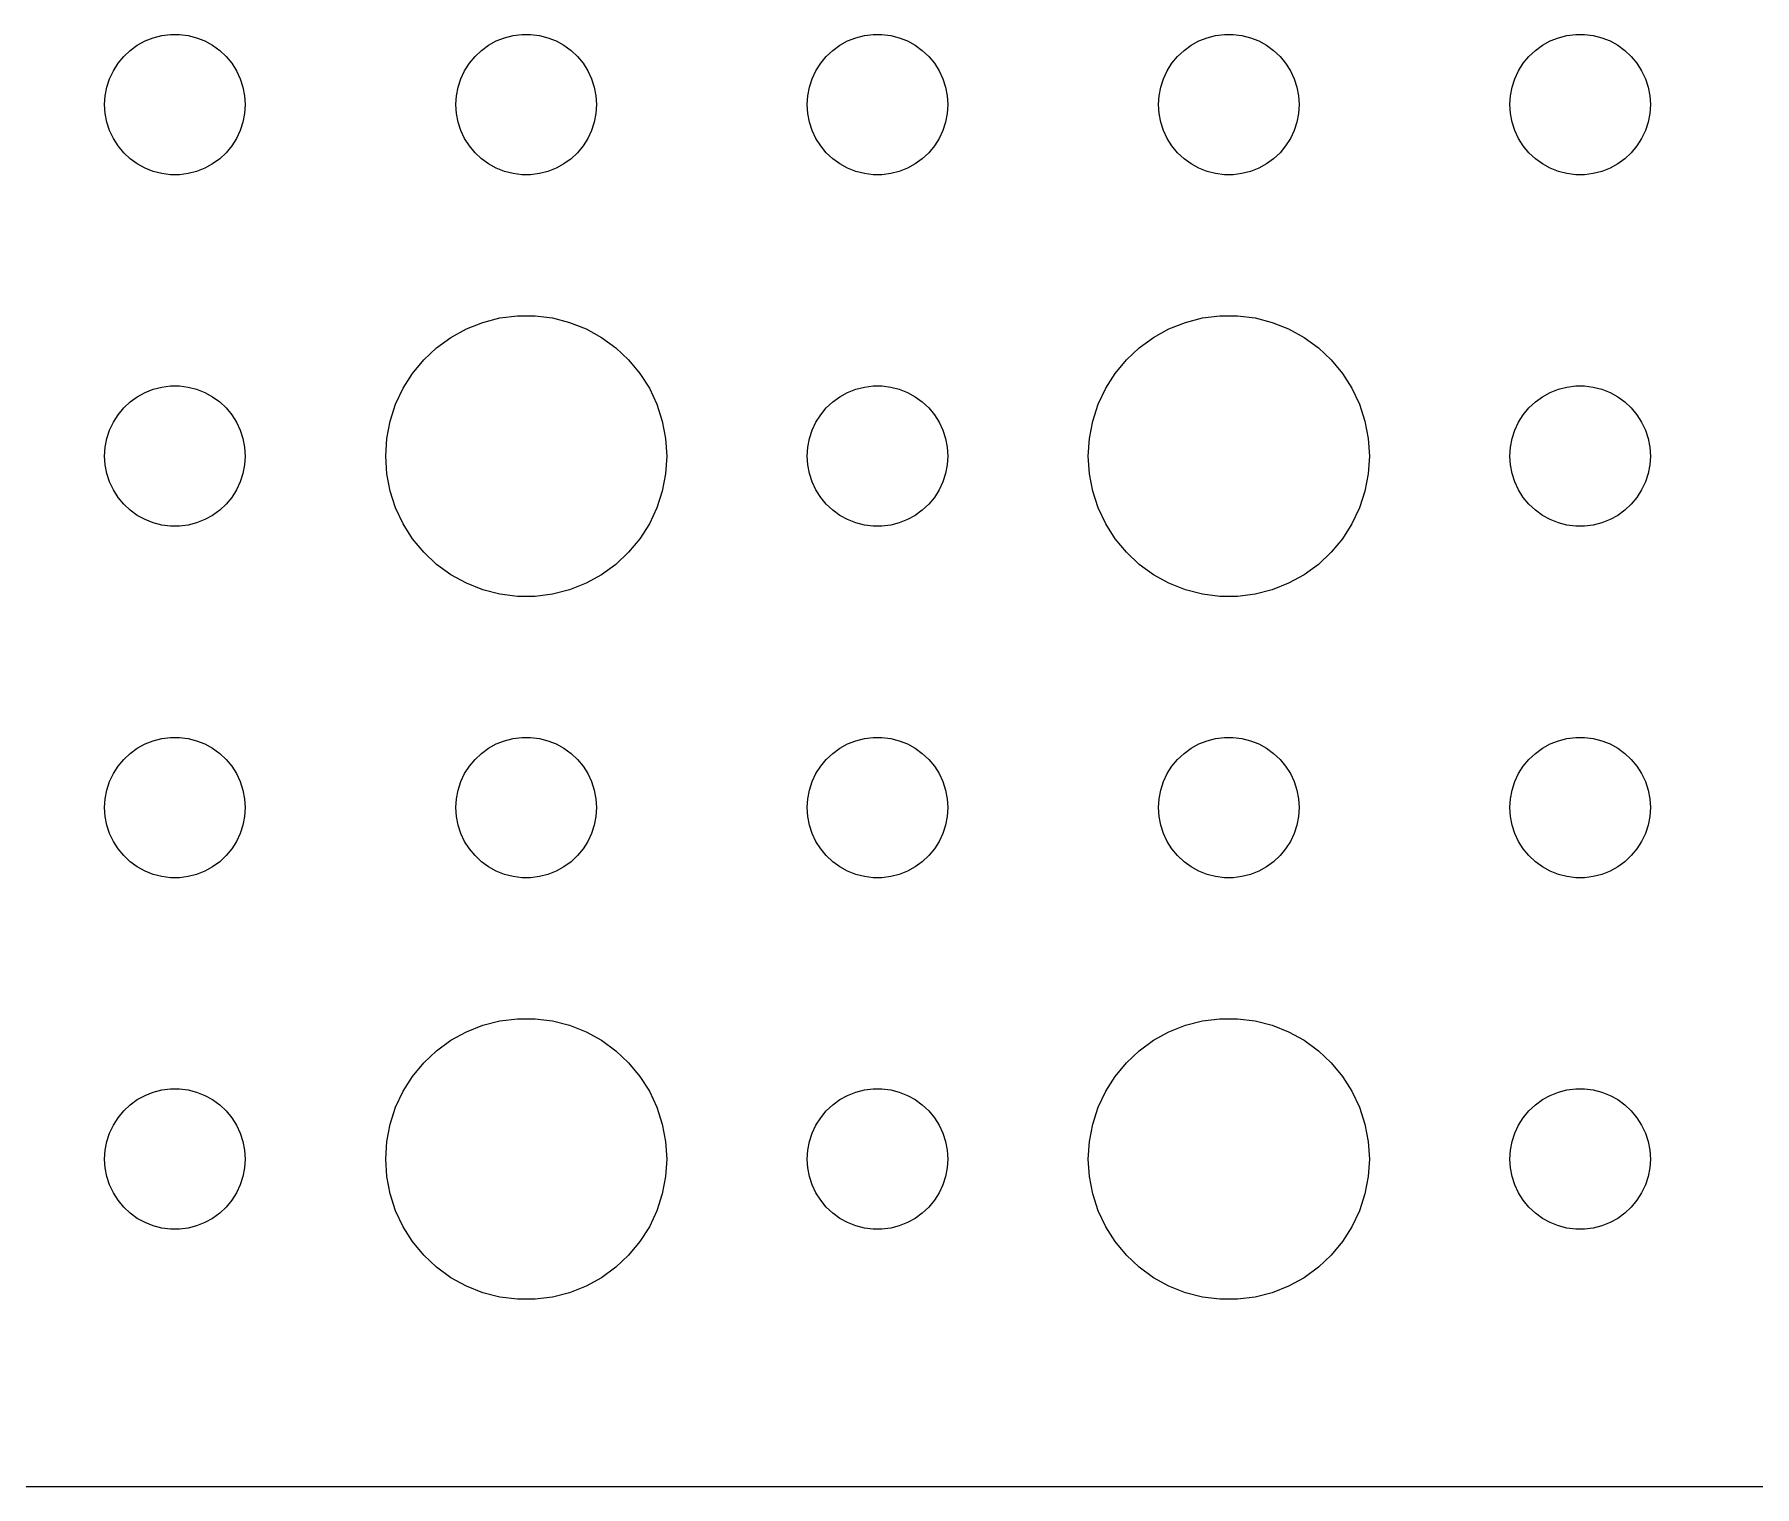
# Model space of a CAD drawing. Header units: metres. Extents: x -150 to 150, y -37 to 37.
# Drawn here: x 72 to 108.72, y -36.99 to -6 of the extents above; entities that cross this region are included whole.
import ezdxf

# ---------------------------------------------------------------- set-up
doc = ezdxf.new("R2010")
doc.units = ezdxf.units.M

msp = doc.modelspace()

# ---------------------------------------------------------------- linework, layer by layer
for p, q in [((74.0439, -6.34422), (74.1963, -6.23351)), ((74.1963, -6.23351), (74.3613, -6.14275)), ((74.3613, -6.14275), (74.5365, -6.07341)), ((74.5365, -6.07341), (74.7189, -6.02657)), ((74.7189, -6.02657), (74.9058, -6.00294)), ((74.9058, -6.00294), (75.0942, -6.00294)), ((75.0942, -6.00294), (75.2811, -6.02657)), ((75.2811, -6.02657), (75.4635, -6.07341)), ((75.4635, -6.07341), (75.6387, -6.14275)), ((75.6387, -6.14275), (75.8037, -6.23351)), ((75.8037, -6.23351), (75.9561, -6.34422)), ((81.5439, -6.34422), (81.6963, -6.23351)), ((81.6963, -6.23351), (81.8613, -6.14275)), ((81.8613, -6.14275), (82.0365, -6.07341)), ((82.0365, -6.07341), (82.2189, -6.02657)), ((82.2189, -6.02657), (82.4058, -6.00294)), ((82.4058, -6.00294), (82.5942, -6.00294)), ((82.5942, -6.00294), (82.7811, -6.02657)), ((82.7811, -6.02657), (82.9635, -6.07341)), ((82.9635, -6.07341), (83.1387, -6.14275)), ((83.1387, -6.14275), (83.3037, -6.23351)), ((83.3037, -6.23351), (83.4561, -6.34422)), ((89.0439, -6.34422), (89.1963, -6.23351)), ((89.1963, -6.23351), (89.3613, -6.14275)), ((89.3613, -6.14275), (89.5365, -6.07341)), ((89.5365, -6.07341), (89.7189, -6.02657)), ((89.7189, -6.02657), (89.9058, -6.00294)), ((89.9058, -6.00294), (90.0942, -6.00294)), ((90.0942, -6.00294), (90.2811, -6.02657)), ((90.2811, -6.02657), (90.4635, -6.07341)), ((90.4635, -6.07341), (90.6387, -6.14275)), ((90.6387, -6.14275), (90.8037, -6.23351)), ((90.8037, -6.23351), (90.9561, -6.34422)), ((96.5439, -6.34422), (96.6963, -6.23351)), ((96.6963, -6.23351), (96.8613, -6.14275)), ((96.8613, -6.14275), (97.0365, -6.07341)), ((97.0365, -6.07341), (97.2189, -6.02657)), ((97.2189, -6.02657), (97.4058, -6.00294)), ((97.4058, -6.00294), (97.5942, -6.00294)), ((97.5942, -6.00294), (97.7811, -6.02657)), ((97.7811, -6.02657), (97.9635, -6.07341)), ((97.9635, -6.07341), (98.1387, -6.14275)), ((98.1387, -6.14275), (98.3037, -6.23351)), ((98.3037, -6.23351), (98.4561, -6.34422)), ((104.044, -6.34422), (104.196, -6.23351)), ((104.196, -6.23351), (104.361, -6.14275)), ((104.361, -6.14275), (104.536, -6.07341)), ((104.536, -6.07341), (104.719, -6.02657)), ((104.719, -6.02657), (104.906, -6.00294)), ((104.906, -6.00294), (105.094, -6.00294)), ((105.094, -6.00294), (105.281, -6.02657)), ((105.281, -6.02657), (105.464, -6.07341)), ((105.464, -6.07341), (105.639, -6.14275)), ((105.639, -6.14275), (105.804, -6.23351)), ((105.804, -6.23351), (105.956, -6.34422)), ((73.7865, -6.61832), (73.9065, -6.47318)), ((73.9065, -6.47318), (74.0439, -6.34422)), ((75.9561, -6.34422), (76.0934, -6.47318)), ((76.0934, -6.47318), (76.2135, -6.61832)), ((81.2865, -6.61832), (81.4065, -6.47318)), ((81.4065, -6.47318), (81.5439, -6.34422)), ((83.4561, -6.34422), (83.5934, -6.47318)), ((83.5934, -6.47318), (83.7135, -6.61832)), ((88.7865, -6.61832), (88.9065, -6.47318)), ((88.9065, -6.47318), (89.0439, -6.34422)), ((90.9561, -6.34422), (91.0934, -6.47318)), ((91.0934, -6.47318), (91.2135, -6.61832)), ((96.2865, -6.61832), (96.4065, -6.47318)), ((96.4065, -6.47318), (96.5439, -6.34422)), ((98.4561, -6.34422), (98.5934, -6.47318)), ((98.5934, -6.47318), (98.7135, -6.61832)), ((103.786, -6.61832), (103.907, -6.47318)), ((103.907, -6.47318), (104.044, -6.34422)), ((105.956, -6.34422), (106.093, -6.47318)), ((106.093, -6.47318), (106.214, -6.61832)), ((73.5471, -7.12695), (73.6053, -6.9478)), ((73.6053, -6.9478), (73.6855, -6.77736)), ((73.6855, -6.77736), (73.7865, -6.61832)), ((76.2135, -6.61832), (76.3145, -6.77736)), ((76.3145, -6.77736), (76.3947, -6.9478)), ((76.3947, -6.9478), (76.4529, -7.12695)), ((81.0471, -7.12695), (81.1053, -6.9478)), ((81.1053, -6.9478), (81.1855, -6.77736)), ((81.1855, -6.77736), (81.2865, -6.61832)), ((83.7135, -6.61832), (83.8145, -6.77736)), ((83.8145, -6.77736), (83.8947, -6.9478)), ((83.8947, -6.9478), (83.9529, -7.12695)), ((88.5471, -7.12695), (88.6053, -6.9478)), ((88.6053, -6.9478), (88.6855, -6.77736)), ((88.6855, -6.77736), (88.7865, -6.61832)), ((91.2135, -6.61832), (91.3145, -6.77736)), ((91.3145, -6.77736), (91.3947, -6.9478)), ((91.3947, -6.9478), (91.4529, -7.12695)), ((96.0471, -7.12695), (96.1053, -6.9478)), ((96.1053, -6.9478), (96.1855, -6.77736)), ((96.1855, -6.77736), (96.2865, -6.61832)), ((98.7135, -6.61832), (98.8145, -6.77736)), ((98.8145, -6.77736), (98.8947, -6.9478)), ((98.8947, -6.9478), (98.9529, -7.12695)), ((103.547, -7.12695), (103.605, -6.9478)), ((103.605, -6.9478), (103.686, -6.77736)), ((103.686, -6.77736), (103.786, -6.61832)), ((106.214, -6.61832), (106.314, -6.77736)), ((106.314, -6.77736), (106.395, -6.9478)), ((106.395, -6.9478), (106.453, -7.12695)), ((73.5, -7.5), (73.5118, -7.312)), ((73.5118, -7.312), (73.5471, -7.12695)), ((76.4529, -7.12695), (76.4882, -7.312)), ((76.4882, -7.312), (76.5, -7.5)), ((81, -7.5), (81.0118, -7.312)), ((81.0118, -7.312), (81.0471, -7.12695)), ((83.9529, -7.12695), (83.9882, -7.312)), ((83.9882, -7.312), (84, -7.5)), ((88.5, -7.5), (88.5118, -7.312)), ((88.5118, -7.312), (88.5471, -7.12695)), ((91.4529, -7.12695), (91.4882, -7.312)), ((91.4882, -7.312), (91.5, -7.5)), ((96, -7.5), (96.0118, -7.312)), ((96.0118, -7.312), (96.0471, -7.12695)), ((98.9529, -7.12695), (98.9882, -7.312)), ((98.9882, -7.312), (99, -7.5)), ((103.5, -7.5), (103.512, -7.312)), ((103.512, -7.312), (103.547, -7.12695)), ((106.453, -7.12695), (106.488, -7.312)), ((106.488, -7.312), (106.5, -7.5)), ((73.5118, -7.68799), (73.5, -7.5)), ((73.5471, -7.87303), (73.5118, -7.68799)), ((76.4882, -7.68799), (76.4529, -7.87303)), ((76.5, -7.5), (76.4882, -7.68799)), ((81.0118, -7.68799), (81, -7.5)), ((81.0471, -7.87303), (81.0118, -7.68799)), ((83.9882, -7.68799), (83.9529, -7.87303)), ((84, -7.5), (83.9882, -7.68799)), ((88.5118, -7.68799), (88.5, -7.5)), ((88.5471, -7.87303), (88.5118, -7.68799)), ((91.4882, -7.68799), (91.4529, -7.87303)), ((91.5, -7.5), (91.4882, -7.68799)), ((96.0118, -7.68799), (96, -7.5)), ((96.0471, -7.87303), (96.0118, -7.68799)), ((98.9882, -7.68799), (98.9529, -7.87303)), ((99, -7.5), (98.9882, -7.68799)), ((103.512, -7.68799), (103.5, -7.5)), ((103.547, -7.87303), (103.512, -7.68799)), ((106.488, -7.68799), (106.453, -7.87303)), ((106.5, -7.5), (106.488, -7.68799)), ((73.6053, -8.05219), (73.5471, -7.87303)), ((73.6855, -8.22263), (73.6053, -8.05219)), ((76.3947, -8.05219), (76.3145, -8.22263)), ((76.4529, -7.87303), (76.3947, -8.05219)), ((81.1053, -8.05219), (81.0471, -7.87303)), ((81.1855, -8.22263), (81.1053, -8.05219)), ((83.8947, -8.05219), (83.8145, -8.22263)), ((83.9529, -7.87303), (83.8947, -8.05219)), ((88.6053, -8.05219), (88.5471, -7.87303)), ((88.6855, -8.22263), (88.6053, -8.05219)), ((91.3947, -8.05219), (91.3145, -8.22263)), ((91.4529, -7.87303), (91.3947, -8.05219)), ((96.1053, -8.05219), (96.0471, -7.87303)), ((96.1855, -8.22263), (96.1053, -8.05219)), ((98.8947, -8.05219), (98.8145, -8.22263)), ((98.9529, -7.87303), (98.8947, -8.05219)), ((103.605, -8.05219), (103.547, -7.87303)), ((103.686, -8.22263), (103.605, -8.05219)), ((106.395, -8.05219), (106.314, -8.22263)), ((106.453, -7.87303), (106.395, -8.05219)), ((73.7865, -8.38167), (73.6855, -8.22263)), ((73.9065, -8.52681), (73.7865, -8.38167)), ((76.2135, -8.38167), (76.0934, -8.52681)), ((76.3145, -8.22263), (76.2135, -8.38167)), ((81.2865, -8.38167), (81.1855, -8.22263)), ((81.4065, -8.52681), (81.2865, -8.38167)), ((83.7135, -8.38167), (83.5934, -8.52681)), ((83.8145, -8.22263), (83.7135, -8.38167)), ((88.7865, -8.38167), (88.6855, -8.22263)), ((88.9065, -8.52681), (88.7865, -8.38167)), ((91.2135, -8.38167), (91.0934, -8.52681)), ((91.3145, -8.22263), (91.2135, -8.38167)), ((96.2865, -8.38167), (96.1855, -8.22263)), ((96.4065, -8.52681), (96.2865, -8.38167)), ((98.7135, -8.38167), (98.5934, -8.52681)), ((98.8145, -8.22263), (98.7135, -8.38167)), ((103.786, -8.38167), (103.686, -8.22263)), ((103.907, -8.52681), (103.786, -8.38167)), ((106.214, -8.38167), (106.093, -8.52681)), ((106.314, -8.22263), (106.214, -8.38167)), ((74.0439, -8.65576), (73.9065, -8.52681)), ((74.1963, -8.76648), (74.0439, -8.65576)), ((74.3613, -8.85724), (74.1963, -8.76648)), ((75.8037, -8.76648), (75.6387, -8.85724)), ((75.9561, -8.65576), (75.8037, -8.76648)), ((76.0934, -8.52681), (75.9561, -8.65576)), ((81.5439, -8.65576), (81.4065, -8.52681)), ((81.6963, -8.76648), (81.5439, -8.65576)), ((81.8613, -8.85724), (81.6963, -8.76648)), ((83.3037, -8.76648), (83.1387, -8.85724)), ((83.4561, -8.65576), (83.3037, -8.76648)), ((83.5934, -8.52681), (83.4561, -8.65576)), ((89.0439, -8.65576), (88.9065, -8.52681)), ((89.1963, -8.76648), (89.0439, -8.65576)), ((89.3613, -8.85724), (89.1963, -8.76648)), ((90.8037, -8.76648), (90.6387, -8.85724)), ((90.9561, -8.65576), (90.8037, -8.76648)), ((91.0934, -8.52681), (90.9561, -8.65576)), ((96.5439, -8.65576), (96.4065, -8.52681)), ((96.6963, -8.76648), (96.5439, -8.65576)), ((96.8613, -8.85724), (96.6963, -8.76648)), ((98.3037, -8.76648), (98.1387, -8.85724)), ((98.4561, -8.65576), (98.3037, -8.76648)), ((98.5934, -8.52681), (98.4561, -8.65576)), ((104.044, -8.65576), (103.907, -8.52681)), ((104.196, -8.76648), (104.044, -8.65576)), ((104.361, -8.85724), (104.196, -8.76648)), ((105.804, -8.76648), (105.639, -8.85724)), ((105.956, -8.65576), (105.804, -8.76648)), ((106.093, -8.52681), (105.956, -8.65576)), ((74.5365, -8.92657), (74.3613, -8.85724)), ((74.7189, -8.97342), (74.5365, -8.92657)), ((74.9058, -8.99704), (74.7189, -8.97342)), ((75.0942, -8.99704), (74.9058, -8.99704)), ((75.2811, -8.97342), (75.0942, -8.99704)), ((75.4635, -8.92657), (75.2811, -8.97342)), ((75.6387, -8.85724), (75.4635, -8.92657)), ((82.0365, -8.92657), (81.8613, -8.85724)), ((82.2189, -8.97342), (82.0365, -8.92657)), ((82.4058, -8.99704), (82.2189, -8.97342)), ((82.5942, -8.99704), (82.4058, -8.99704)), ((82.7811, -8.97342), (82.5942, -8.99704)), ((82.9635, -8.92657), (82.7811, -8.97342)), ((83.1387, -8.85724), (82.9635, -8.92657)), ((89.5365, -8.92657), (89.3613, -8.85724)), ((89.7189, -8.97342), (89.5365, -8.92657)), ((89.9058, -8.99704), (89.7189, -8.97342)), ((90.0942, -8.99704), (89.9058, -8.99704)), ((90.2811, -8.97342), (90.0942, -8.99704)), ((90.4635, -8.92657), (90.2811, -8.97342)), ((90.6387, -8.85724), (90.4635, -8.92657)), ((97.0365, -8.92657), (96.8613, -8.85724)), ((97.2189, -8.97342), (97.0365, -8.92657)), ((97.4058, -8.99704), (97.2189, -8.97342)), ((97.5942, -8.99704), (97.4058, -8.99704)), ((97.7811, -8.97342), (97.5942, -8.99704)), ((97.9635, -8.92657), (97.7811, -8.97342)), ((98.1387, -8.85724), (97.9635, -8.92657)), ((104.536, -8.92657), (104.361, -8.85724)), ((104.719, -8.97342), (104.536, -8.92657)), ((104.906, -8.99704), (104.719, -8.97342)), ((105.094, -8.99704), (104.906, -8.99704)), ((105.281, -8.97342), (105.094, -8.99704)), ((105.464, -8.92657), (105.281, -8.97342)), ((105.639, -8.85724), (105.464, -8.92657)), ((81.573, -12.1468), (81.9379, -12.0531)), ((81.9379, -12.0531), (82.3116, -12.0059)), ((82.3116, -12.0059), (82.6884, -12.0059)), ((82.6884, -12.0059), (83.0621, -12.0531)), ((83.0621, -12.0531), (83.427, -12.1468)), ((96.573, -12.1468), (96.9379, -12.0531)), ((96.9379, -12.0531), (97.3116, -12.0059)), ((97.3116, -12.0059), (97.6884, -12.0059)), ((97.6884, -12.0059), (98.0621, -12.0531)), ((98.0621, -12.0531), (98.427, -12.1468)), ((80.5877, -12.6884), (80.8925, -12.467)), ((80.8925, -12.467), (81.2227, -12.2855)), ((81.2227, -12.2855), (81.573, -12.1468)), ((83.427, -12.1468), (83.7773, -12.2855)), ((83.7773, -12.2855), (84.1075, -12.467)), ((84.1075, -12.467), (84.4123, -12.6884)), ((95.5877, -12.6884), (95.8925, -12.467)), ((95.8925, -12.467), (96.2227, -12.2855)), ((96.2227, -12.2855), (96.573, -12.1468)), ((98.427, -12.1468), (98.7773, -12.2855)), ((98.7773, -12.2855), (99.1075, -12.467)), ((99.1075, -12.467), (99.4123, -12.6884)), ((80.3131, -12.9464), (80.5877, -12.6884)), ((84.4123, -12.6884), (84.6869, -12.9464)), ((95.3131, -12.9464), (95.5877, -12.6884)), ((99.4123, -12.6884), (99.6869, -12.9464)), ((80.073, -13.2366), (80.3131, -12.9464)), ((84.6869, -12.9464), (84.927, -13.2366)), ((95.073, -13.2366), (95.3131, -12.9464)), ((99.6869, -12.9464), (99.927, -13.2366)), ((74.3613, -13.6427), (74.5365, -13.5734)), ((74.5365, -13.5734), (74.7189, -13.5266)), ((74.7189, -13.5266), (74.9058, -13.5029)), ((74.9058, -13.5029), (75.0942, -13.5029)), ((75.0942, -13.5029), (75.2811, -13.5266)), ((75.2811, -13.5266), (75.4635, -13.5734)), ((75.4635, -13.5734), (75.6387, -13.6427)), ((79.7107, -13.8956), (79.8711, -13.5547)), ((79.8711, -13.5547), (80.073, -13.2366)), ((84.927, -13.2366), (85.1289, -13.5547)), ((85.1289, -13.5547), (85.2893, -13.8956)), ((89.3613, -13.6427), (89.5365, -13.5734)), ((89.5365, -13.5734), (89.7189, -13.5266)), ((89.7189, -13.5266), (89.9058, -13.5029)), ((89.9058, -13.5029), (90.0942, -13.5029)), ((90.0942, -13.5029), (90.2811, -13.5266)), ((90.2811, -13.5266), (90.4635, -13.5734)), ((90.4635, -13.5734), (90.6387, -13.6427)), ((94.7107, -13.8956), (94.8711, -13.5547)), ((94.8711, -13.5547), (95.073, -13.2366)), ((99.927, -13.2366), (100.129, -13.5547)), ((100.129, -13.5547), (100.289, -13.8956)), ((104.361, -13.6427), (104.536, -13.5734)), ((104.536, -13.5734), (104.719, -13.5266)), ((104.719, -13.5266), (104.906, -13.5029)), ((104.906, -13.5029), (105.094, -13.5029)), ((105.094, -13.5029), (105.281, -13.5266)), ((105.281, -13.5266), (105.464, -13.5734)), ((105.464, -13.5734), (105.639, -13.6427)), ((73.9065, -13.9732), (74.0439, -13.8442)), ((74.0439, -13.8442), (74.1963, -13.7335)), ((74.1963, -13.7335), (74.3613, -13.6427)), ((75.6387, -13.6427), (75.8037, -13.7335)), ((75.8037, -13.7335), (75.9561, -13.8442)), ((75.9561, -13.8442), (76.0934, -13.9732)), ((79.5943, -14.2539), (79.7107, -13.8956)), ((85.2893, -13.8956), (85.4057, -14.2539)), ((88.9065, -13.9732), (89.0439, -13.8442)), ((89.0439, -13.8442), (89.1963, -13.7335)), ((89.1963, -13.7335), (89.3613, -13.6427)), ((90.6387, -13.6427), (90.8037, -13.7335)), ((90.8037, -13.7335), (90.9561, -13.8442)), ((90.9561, -13.8442), (91.0934, -13.9732)), ((94.5943, -14.2539), (94.7107, -13.8956)), ((100.289, -13.8956), (100.406, -14.2539)), ((103.907, -13.9732), (104.044, -13.8442)), ((104.044, -13.8442), (104.196, -13.7335)), ((104.196, -13.7335), (104.361, -13.6427)), ((105.639, -13.6427), (105.804, -13.7335)), ((105.804, -13.7335), (105.956, -13.8442)), ((105.956, -13.8442), (106.093, -13.9732)), ((73.6053, -14.4478), (73.6855, -14.2774)), ((73.6855, -14.2774), (73.7865, -14.1183)), ((73.7865, -14.1183), (73.9065, -13.9732)), ((76.0934, -13.9732), (76.2135, -14.1183)), ((76.2135, -14.1183), (76.3145, -14.2774)), ((76.3145, -14.2774), (76.3947, -14.4478)), ((79.5237, -14.624), (79.5943, -14.2539)), ((85.4057, -14.2539), (85.4763, -14.624)), ((88.6053, -14.4478), (88.6855, -14.2774)), ((88.6855, -14.2774), (88.7865, -14.1183)), ((88.7865, -14.1183), (88.9065, -13.9732)), ((91.0934, -13.9732), (91.2135, -14.1183)), ((91.2135, -14.1183), (91.3145, -14.2774)), ((91.3145, -14.2774), (91.3947, -14.4478)), ((94.5237, -14.624), (94.5943, -14.2539)), ((100.406, -14.2539), (100.476, -14.624)), ((103.605, -14.4478), (103.686, -14.2774)), ((103.686, -14.2774), (103.786, -14.1183)), ((103.786, -14.1183), (103.907, -13.9732)), ((106.093, -13.9732), (106.214, -14.1183)), ((106.214, -14.1183), (106.314, -14.2774)), ((106.314, -14.2774), (106.395, -14.4478)), ((73.5118, -14.812), (73.5471, -14.627)), ((73.5471, -14.627), (73.6053, -14.4478)), ((76.3947, -14.4478), (76.4529, -14.627)), ((76.4529, -14.627), (76.4882, -14.812)), ((79.5, -15), (79.5237, -14.624)), ((85.4763, -14.624), (85.5, -15)), ((88.5118, -14.812), (88.5471, -14.627)), ((88.5471, -14.627), (88.6053, -14.4478)), ((91.3947, -14.4478), (91.4529, -14.627)), ((91.4529, -14.627), (91.4882, -14.812)), ((94.5, -15), (94.5237, -14.624)), ((100.476, -14.624), (100.5, -15)), ((103.512, -14.812), (103.547, -14.627)), ((103.547, -14.627), (103.605, -14.4478)), ((106.395, -14.4478), (106.453, -14.627)), ((106.453, -14.627), (106.488, -14.812)), ((73.5, -15), (73.5118, -14.812)), ((73.5118, -15.188), (73.5, -15)), ((76.4882, -14.812), (76.5, -15)), ((76.5, -15), (76.4882, -15.188)), ((79.5237, -15.376), (79.5, -15)), ((85.5, -15), (85.4763, -15.376)), ((88.5, -15), (88.5118, -14.812)), ((88.5118, -15.188), (88.5, -15)), ((91.4882, -14.812), (91.5, -15)), ((91.5, -15), (91.4882, -15.188)), ((94.5237, -15.376), (94.5, -15)), ((100.5, -15), (100.476, -15.376)), ((103.5, -15), (103.512, -14.812)), ((103.512, -15.188), (103.5, -15)), ((106.488, -14.812), (106.5, -15)), ((106.5, -15), (106.488, -15.188)), ((73.5471, -15.373), (73.5118, -15.188)), ((73.6053, -15.5522), (73.5471, -15.373)), ((76.4529, -15.373), (76.3947, -15.5522)), ((76.4882, -15.188), (76.4529, -15.373)), ((79.5943, -15.7461), (79.5237, -15.376)), ((85.4763, -15.376), (85.4057, -15.7461)), ((88.5471, -15.373), (88.5118, -15.188)), ((88.6053, -15.5522), (88.5471, -15.373)), ((91.4529, -15.373), (91.3947, -15.5522)), ((91.4882, -15.188), (91.4529, -15.373)), ((94.5943, -15.7461), (94.5237, -15.376)), ((100.476, -15.376), (100.406, -15.7461)), ((103.547, -15.373), (103.512, -15.188)), ((103.605, -15.5522), (103.547, -15.373)), ((106.453, -15.373), (106.395, -15.5522)), ((106.488, -15.188), (106.453, -15.373)), ((73.6855, -15.7226), (73.6053, -15.5522)), ((73.7865, -15.8817), (73.6855, -15.7226)), ((76.3145, -15.7226), (76.2135, -15.8817)), ((76.3947, -15.5522), (76.3145, -15.7226)), ((79.7107, -16.1044), (79.5943, -15.7461)), ((85.4057, -15.7461), (85.2893, -16.1044)), ((88.6855, -15.7226), (88.6053, -15.5522)), ((88.7865, -15.8817), (88.6855, -15.7226)), ((91.3145, -15.7226), (91.2135, -15.8817)), ((91.3947, -15.5522), (91.3145, -15.7226)), ((94.7107, -16.1044), (94.5943, -15.7461)), ((100.406, -15.7461), (100.289, -16.1044)), ((103.686, -15.7226), (103.605, -15.5522)), ((103.786, -15.8817), (103.686, -15.7226)), ((106.314, -15.7226), (106.214, -15.8817)), ((106.395, -15.5522), (106.314, -15.7226)), ((73.9065, -16.0268), (73.7865, -15.8817)), ((74.0439, -16.1558), (73.9065, -16.0268)), ((74.1963, -16.2665), (74.0439, -16.1558)), ((75.9561, -16.1558), (75.8037, -16.2665)), ((76.0934, -16.0268), (75.9561, -16.1558)), ((76.2135, -15.8817), (76.0934, -16.0268)), ((79.8711, -16.4453), (79.7107, -16.1044)), ((85.2893, -16.1044), (85.1289, -16.4453)), ((88.9065, -16.0268), (88.7865, -15.8817)), ((89.0439, -16.1558), (88.9065, -16.0268)), ((89.1963, -16.2665), (89.0439, -16.1558)), ((90.9561, -16.1558), (90.8037, -16.2665)), ((91.0934, -16.0268), (90.9561, -16.1558)), ((91.2135, -15.8817), (91.0934, -16.0268)), ((94.8711, -16.4453), (94.7107, -16.1044)), ((100.289, -16.1044), (100.129, -16.4453)), ((103.907, -16.0268), (103.786, -15.8817)), ((104.044, -16.1558), (103.907, -16.0268)), ((104.196, -16.2665), (104.044, -16.1558)), ((105.956, -16.1558), (105.804, -16.2665)), ((106.093, -16.0268), (105.956, -16.1558)), ((106.214, -15.8817), (106.093, -16.0268)), ((74.3613, -16.3572), (74.1963, -16.2665)), ((74.5365, -16.4266), (74.3613, -16.3572)), ((74.7189, -16.4734), (74.5365, -16.4266)), ((74.9058, -16.497), (74.7189, -16.4734)), ((75.0942, -16.497), (74.9058, -16.497)), ((75.2811, -16.4734), (75.0942, -16.497)), ((75.4635, -16.4266), (75.2811, -16.4734)), ((75.6387, -16.3572), (75.4635, -16.4266)), ((75.8037, -16.2665), (75.6387, -16.3572)), ((80.073, -16.7634), (79.8711, -16.4453)), ((85.1289, -16.4453), (84.927, -16.7634)), ((89.3613, -16.3572), (89.1963, -16.2665)), ((89.5365, -16.4266), (89.3613, -16.3572)), ((89.7189, -16.4734), (89.5365, -16.4266)), ((89.9058, -16.497), (89.7189, -16.4734)), ((90.0942, -16.497), (89.9058, -16.497)), ((90.2811, -16.4734), (90.0942, -16.497)), ((90.4635, -16.4266), (90.2811, -16.4734)), ((90.6387, -16.3572), (90.4635, -16.4266)), ((90.8037, -16.2665), (90.6387, -16.3572)), ((95.073, -16.7634), (94.8711, -16.4453)), ((100.129, -16.4453), (99.927, -16.7634)), ((104.361, -16.3572), (104.196, -16.2665)), ((104.536, -16.4266), (104.361, -16.3572)), ((104.719, -16.4734), (104.536, -16.4266)), ((104.906, -16.497), (104.719, -16.4734)), ((105.094, -16.497), (104.906, -16.497)), ((105.281, -16.4734), (105.094, -16.497)), ((105.464, -16.4266), (105.281, -16.4734)), ((105.639, -16.3572), (105.464, -16.4266)), ((105.804, -16.2665), (105.639, -16.3572)), ((80.3131, -17.0536), (80.073, -16.7634)), ((84.927, -16.7634), (84.6869, -17.0536)), ((95.3131, -17.0536), (95.073, -16.7634)), ((99.927, -16.7634), (99.6869, -17.0536)), ((80.5877, -17.3115), (80.3131, -17.0536)), ((84.6869, -17.0536), (84.4123, -17.3115)), ((95.5877, -17.3115), (95.3131, -17.0536)), ((99.6869, -17.0536), (99.4123, -17.3115)), ((80.8925, -17.533), (80.5877, -17.3115)), ((81.2227, -17.7145), (80.8925, -17.533)), ((84.1075, -17.533), (83.7773, -17.7145)), ((84.4123, -17.3115), (84.1075, -17.533)), ((95.8925, -17.533), (95.5877, -17.3115)), ((96.2227, -17.7145), (95.8925, -17.533)), ((99.1075, -17.533), (98.7773, -17.7145)), ((99.4123, -17.3115), (99.1075, -17.533)), ((81.573, -17.8532), (81.2227, -17.7145)), ((81.9379, -17.9469), (81.573, -17.8532)), ((82.3116, -17.9941), (81.9379, -17.9469)), ((82.6884, -17.9941), (82.3116, -17.9941)), ((83.0621, -17.9469), (82.6884, -17.9941)), ((83.427, -17.8532), (83.0621, -17.9469)), ((83.7773, -17.7145), (83.427, -17.8532)), ((96.573, -17.8532), (96.2227, -17.7145)), ((96.9379, -17.9469), (96.573, -17.8532)), ((97.3116, -17.9941), (96.9379, -17.9469)), ((97.6884, -17.9941), (97.3116, -17.9941)), ((98.0621, -17.9469), (97.6884, -17.9941)), ((98.427, -17.8532), (98.0621, -17.9469)), ((98.7773, -17.7145), (98.427, -17.8532)), ((74.0439, -21.3442), (74.1963, -21.2335)), ((74.1963, -21.2335), (74.3613, -21.1427)), ((74.3613, -21.1427), (74.5365, -21.0734)), ((74.5365, -21.0734), (74.7189, -21.0266)), ((74.7189, -21.0266), (74.9058, -21.003)), ((74.9058, -21.003), (75.0942, -21.003)), ((75.0942, -21.003), (75.2811, -21.0266)), ((75.2811, -21.0266), (75.4635, -21.0734)), ((75.4635, -21.0734), (75.6387, -21.1427)), ((75.6387, -21.1427), (75.8037, -21.2335)), ((75.8037, -21.2335), (75.9561, -21.3442)), ((81.5439, -21.3442), (81.6963, -21.2335)), ((81.6963, -21.2335), (81.8613, -21.1427)), ((81.8613, -21.1427), (82.0365, -21.0734)), ((82.0365, -21.0734), (82.2189, -21.0266)), ((82.2189, -21.0266), (82.4058, -21.003)), ((82.4058, -21.003), (82.5942, -21.003)), ((82.5942, -21.003), (82.7811, -21.0266)), ((82.7811, -21.0266), (82.9635, -21.0734)), ((82.9635, -21.0734), (83.1387, -21.1427)), ((83.1387, -21.1427), (83.3037, -21.2335)), ((83.3037, -21.2335), (83.4561, -21.3442)), ((89.0439, -21.3442), (89.1963, -21.2335)), ((89.1963, -21.2335), (89.3613, -21.1427)), ((89.3613, -21.1427), (89.5365, -21.0734)), ((89.5365, -21.0734), (89.7189, -21.0266)), ((89.7189, -21.0266), (89.9058, -21.003)), ((89.9058, -21.003), (90.0942, -21.003)), ((90.0942, -21.003), (90.2811, -21.0266)), ((90.2811, -21.0266), (90.4635, -21.0734)), ((90.4635, -21.0734), (90.6387, -21.1427)), ((90.6387, -21.1427), (90.8037, -21.2335)), ((90.8037, -21.2335), (90.9561, -21.3442)), ((96.5439, -21.3442), (96.6963, -21.2335)), ((96.6963, -21.2335), (96.8613, -21.1427)), ((96.8613, -21.1427), (97.0365, -21.0734)), ((97.0365, -21.0734), (97.2189, -21.0266)), ((97.2189, -21.0266), (97.4058, -21.003)), ((97.4058, -21.003), (97.5942, -21.003)), ((97.5942, -21.003), (97.7811, -21.0266)), ((97.7811, -21.0266), (97.9635, -21.0734)), ((97.9635, -21.0734), (98.1387, -21.1427)), ((98.1387, -21.1427), (98.3037, -21.2335)), ((98.3037, -21.2335), (98.4561, -21.3442)), ((104.044, -21.3442), (104.196, -21.2335)), ((104.196, -21.2335), (104.361, -21.1427)), ((104.361, -21.1427), (104.536, -21.0734)), ((104.536, -21.0734), (104.719, -21.0266)), ((104.719, -21.0266), (104.906, -21.003)), ((104.906, -21.003), (105.094, -21.003)), ((105.094, -21.003), (105.281, -21.0266)), ((105.281, -21.0266), (105.464, -21.0734)), ((105.464, -21.0734), (105.639, -21.1427)), ((105.639, -21.1427), (105.804, -21.2335)), ((105.804, -21.2335), (105.956, -21.3442)), ((73.6855, -21.7774), (73.7865, -21.6183)), ((73.7865, -21.6183), (73.9065, -21.4732)), ((73.9065, -21.4732), (74.0439, -21.3442)), ((75.9561, -21.3442), (76.0934, -21.4732)), ((76.0934, -21.4732), (76.2135, -21.6183)), ((76.2135, -21.6183), (76.3145, -21.7774)), ((81.1855, -21.7774), (81.2865, -21.6183)), ((81.2865, -21.6183), (81.4065, -21.4732)), ((81.4065, -21.4732), (81.5439, -21.3442)), ((83.4561, -21.3442), (83.5934, -21.4732)), ((83.5934, -21.4732), (83.7135, -21.6183)), ((83.7135, -21.6183), (83.8145, -21.7774)), ((88.6855, -21.7774), (88.7865, -21.6183)), ((88.7865, -21.6183), (88.9065, -21.4732)), ((88.9065, -21.4732), (89.0439, -21.3442)), ((90.9561, -21.3442), (91.0934, -21.4732)), ((91.0934, -21.4732), (91.2135, -21.6183)), ((91.2135, -21.6183), (91.3145, -21.7774)), ((96.1855, -21.7774), (96.2865, -21.6183)), ((96.2865, -21.6183), (96.4065, -21.4732)), ((96.4065, -21.4732), (96.5439, -21.3442)), ((98.4561, -21.3442), (98.5934, -21.4732)), ((98.5934, -21.4732), (98.7135, -21.6183)), ((98.7135, -21.6183), (98.8145, -21.7774)), ((103.686, -21.7774), (103.786, -21.6183)), ((103.786, -21.6183), (103.907, -21.4732)), ((103.907, -21.4732), (104.044, -21.3442)), ((105.956, -21.3442), (106.093, -21.4732)), ((106.093, -21.4732), (106.214, -21.6183)), ((106.214, -21.6183), (106.314, -21.7774)), ((73.5471, -22.127), (73.6053, -21.9478)), ((73.6053, -21.9478), (73.6855, -21.7774)), ((76.3145, -21.7774), (76.3947, -21.9478)), ((76.3947, -21.9478), (76.4529, -22.127)), ((81.0471, -22.127), (81.1053, -21.9478)), ((81.1053, -21.9478), (81.1855, -21.7774)), ((83.8145, -21.7774), (83.8947, -21.9478)), ((83.8947, -21.9478), (83.9529, -22.127)), ((88.5471, -22.127), (88.6053, -21.9478)), ((88.6053, -21.9478), (88.6855, -21.7774)), ((91.3145, -21.7774), (91.3947, -21.9478)), ((91.3947, -21.9478), (91.4529, -22.127)), ((96.0471, -22.127), (96.1053, -21.9478)), ((96.1053, -21.9478), (96.1855, -21.7774)), ((98.8145, -21.7774), (98.8947, -21.9478)), ((98.8947, -21.9478), (98.9529, -22.127)), ((103.547, -22.127), (103.605, -21.9478)), ((103.605, -21.9478), (103.686, -21.7774)), ((106.314, -21.7774), (106.395, -21.9478)), ((106.395, -21.9478), (106.453, -22.127)), ((73.5, -22.5), (73.5118, -22.312)), ((73.5118, -22.312), (73.5471, -22.127)), ((76.4529, -22.127), (76.4882, -22.312)), ((76.4882, -22.312), (76.5, -22.5)), ((81, -22.5), (81.0118, -22.312)), ((81.0118, -22.312), (81.0471, -22.127)), ((83.9529, -22.127), (83.9882, -22.312)), ((83.9882, -22.312), (84, -22.5)), ((88.5, -22.5), (88.5118, -22.312)), ((88.5118, -22.312), (88.5471, -22.127)), ((91.4529, -22.127), (91.4882, -22.312)), ((91.4882, -22.312), (91.5, -22.5)), ((96, -22.5), (96.0118, -22.312)), ((96.0118, -22.312), (96.0471, -22.127)), ((98.9529, -22.127), (98.9882, -22.312)), ((98.9882, -22.312), (99, -22.5)), ((103.5, -22.5), (103.512, -22.312)), ((103.512, -22.312), (103.547, -22.127)), ((106.453, -22.127), (106.488, -22.312)), ((106.488, -22.312), (106.5, -22.5)), ((73.5118, -22.688), (73.5, -22.5)), ((73.5471, -22.873), (73.5118, -22.688)), ((76.4882, -22.688), (76.4529, -22.873)), ((76.5, -22.5), (76.4882, -22.688)), ((81.0118, -22.688), (81, -22.5)), ((81.0471, -22.873), (81.0118, -22.688)), ((83.9882, -22.688), (83.9529, -22.873)), ((84, -22.5), (83.9882, -22.688)), ((88.5118, -22.688), (88.5, -22.5)), ((88.5471, -22.873), (88.5118, -22.688)), ((91.4882, -22.688), (91.4529, -22.873)), ((91.5, -22.5), (91.4882, -22.688)), ((96.0118, -22.688), (96, -22.5)), ((96.0471, -22.873), (96.0118, -22.688)), ((98.9882, -22.688), (98.9529, -22.873)), ((99, -22.5), (98.9882, -22.688)), ((103.512, -22.688), (103.5, -22.5)), ((103.547, -22.873), (103.512, -22.688)), ((106.488, -22.688), (106.453, -22.873)), ((106.5, -22.5), (106.488, -22.688)), ((73.6053, -23.0522), (73.5471, -22.873)), ((73.6855, -23.2226), (73.6053, -23.0522)), ((76.3947, -23.0522), (76.3145, -23.2226)), ((76.4529, -22.873), (76.3947, -23.0522)), ((81.1053, -23.0522), (81.0471, -22.873)), ((81.1855, -23.2226), (81.1053, -23.0522)), ((83.8947, -23.0522), (83.8145, -23.2226)), ((83.9529, -22.873), (83.8947, -23.0522)), ((88.6053, -23.0522), (88.5471, -22.873)), ((88.6855, -23.2226), (88.6053, -23.0522)), ((91.3947, -23.0522), (91.3145, -23.2226)), ((91.4529, -22.873), (91.3947, -23.0522)), ((96.1053, -23.0522), (96.0471, -22.873)), ((96.1855, -23.2226), (96.1053, -23.0522)), ((98.8947, -23.0522), (98.8145, -23.2226)), ((98.9529, -22.873), (98.8947, -23.0522)), ((103.605, -23.0522), (103.547, -22.873)), ((103.686, -23.2226), (103.605, -23.0522)), ((106.395, -23.0522), (106.314, -23.2226)), ((106.453, -22.873), (106.395, -23.0522)), ((73.7865, -23.3817), (73.6855, -23.2226)), ((73.9065, -23.5268), (73.7865, -23.3817)), ((76.2135, -23.3817), (76.0934, -23.5268)), ((76.3145, -23.2226), (76.2135, -23.3817)), ((81.2865, -23.3817), (81.1855, -23.2226)), ((81.4065, -23.5268), (81.2865, -23.3817)), ((83.7135, -23.3817), (83.5934, -23.5268)), ((83.8145, -23.2226), (83.7135, -23.3817)), ((88.7865, -23.3817), (88.6855, -23.2226)), ((88.9065, -23.5268), (88.7865, -23.3817)), ((91.2135, -23.3817), (91.0934, -23.5268)), ((91.3145, -23.2226), (91.2135, -23.3817)), ((96.2865, -23.3817), (96.1855, -23.2226)), ((96.4065, -23.5268), (96.2865, -23.3817)), ((98.7135, -23.3817), (98.5934, -23.5268)), ((98.8145, -23.2226), (98.7135, -23.3817)), ((103.786, -23.3817), (103.686, -23.2226)), ((103.907, -23.5268), (103.786, -23.3817)), ((106.214, -23.3817), (106.093, -23.5268)), ((106.314, -23.2226), (106.214, -23.3817)), ((74.0439, -23.6558), (73.9065, -23.5268)), ((74.1963, -23.7665), (74.0439, -23.6558)), ((74.3613, -23.8572), (74.1963, -23.7665)), ((74.5365, -23.9266), (74.3613, -23.8572)), ((75.6387, -23.8572), (75.4635, -23.9266)), ((75.8037, -23.7665), (75.6387, -23.8572)), ((75.9561, -23.6558), (75.8037, -23.7665)), ((76.0934, -23.5268), (75.9561, -23.6558)), ((81.5439, -23.6558), (81.4065, -23.5268)), ((81.6963, -23.7665), (81.5439, -23.6558)), ((81.8613, -23.8572), (81.6963, -23.7665)), ((82.0365, -23.9266), (81.8613, -23.8572)), ((83.1387, -23.8572), (82.9635, -23.9266)), ((83.3037, -23.7665), (83.1387, -23.8572)), ((83.4561, -23.6558), (83.3037, -23.7665)), ((83.5934, -23.5268), (83.4561, -23.6558)), ((89.0439, -23.6558), (88.9065, -23.5268)), ((89.1963, -23.7665), (89.0439, -23.6558)), ((89.3613, -23.8572), (89.1963, -23.7665)), ((89.5365, -23.9266), (89.3613, -23.8572)), ((90.6387, -23.8572), (90.4635, -23.9266)), ((90.8037, -23.7665), (90.6387, -23.8572)), ((90.9561, -23.6558), (90.8037, -23.7665)), ((91.0934, -23.5268), (90.9561, -23.6558)), ((96.5439, -23.6558), (96.4065, -23.5268)), ((96.6963, -23.7665), (96.5439, -23.6558)), ((96.8613, -23.8572), (96.6963, -23.7665)), ((97.0365, -23.9266), (96.8613, -23.8572)), ((98.1387, -23.8572), (97.9635, -23.9266)), ((98.3037, -23.7665), (98.1387, -23.8572)), ((98.4561, -23.6558), (98.3037, -23.7665)), ((98.5934, -23.5268), (98.4561, -23.6558)), ((104.044, -23.6558), (103.907, -23.5268)), ((104.196, -23.7665), (104.044, -23.6558)), ((104.361, -23.8572), (104.196, -23.7665)), ((104.536, -23.9266), (104.361, -23.8572)), ((105.639, -23.8572), (105.464, -23.9266)), ((105.804, -23.7665), (105.639, -23.8572)), ((105.956, -23.6558), (105.804, -23.7665)), ((106.093, -23.5268), (105.956, -23.6558)), ((74.7189, -23.9734), (74.5365, -23.9266)), ((74.9058, -23.997), (74.7189, -23.9734)), ((75.0942, -23.997), (74.9058, -23.997)), ((75.2811, -23.9734), (75.0942, -23.997)), ((75.4635, -23.9266), (75.2811, -23.9734)), ((82.2189, -23.9734), (82.0365, -23.9266)), ((82.4058, -23.997), (82.2189, -23.9734)), ((82.5942, -23.997), (82.4058, -23.997)), ((82.7811, -23.9734), (82.5942, -23.997)), ((82.9635, -23.9266), (82.7811, -23.9734)), ((89.7189, -23.9734), (89.5365, -23.9266)), ((89.9058, -23.997), (89.7189, -23.9734)), ((90.0942, -23.997), (89.9058, -23.997)), ((90.2811, -23.9734), (90.0942, -23.997)), ((90.4635, -23.9266), (90.2811, -23.9734)), ((97.2189, -23.9734), (97.0365, -23.9266)), ((97.4058, -23.997), (97.2189, -23.9734)), ((97.5942, -23.997), (97.4058, -23.997)), ((97.7811, -23.9734), (97.5942, -23.997)), ((97.9635, -23.9266), (97.7811, -23.9734)), ((104.719, -23.9734), (104.536, -23.9266)), ((104.906, -23.997), (104.719, -23.9734)), ((105.094, -23.997), (104.906, -23.997)), ((105.281, -23.9734), (105.094, -23.997)), ((105.464, -23.9266), (105.281, -23.9734)), ((81.2227, -27.2855), (81.573, -27.1468)), ((81.573, -27.1468), (81.9379, -27.0531)), ((81.9379, -27.0531), (82.3116, -27.0059)), ((82.3116, -27.0059), (82.6884, -27.0059)), ((82.6884, -27.0059), (83.0621, -27.0531)), ((83.0621, -27.0531), (83.427, -27.1468)), ((83.427, -27.1468), (83.7773, -27.2855)), ((96.2227, -27.2855), (96.573, -27.1468)), ((96.573, -27.1468), (96.9379, -27.0531)), ((96.9379, -27.0531), (97.3116, -27.0059)), ((97.3116, -27.0059), (97.6884, -27.0059)), ((97.6884, -27.0059), (98.0621, -27.0531)), ((98.0621, -27.0531), (98.427, -27.1468)), ((98.427, -27.1468), (98.7773, -27.2855)), ((80.5877, -27.6884), (80.8925, -27.467)), ((80.8925, -27.467), (81.2227, -27.2855)), ((83.7773, -27.2855), (84.1075, -27.467)), ((84.1075, -27.467), (84.4123, -27.6884)), ((95.5877, -27.6884), (95.8925, -27.467)), ((95.8925, -27.467), (96.2227, -27.2855)), ((98.7773, -27.2855), (99.1075, -27.467)), ((99.1075, -27.467), (99.4123, -27.6884)), ((80.3131, -27.9464), (80.5877, -27.6884)), ((84.4123, -27.6884), (84.6869, -27.9464)), ((95.3131, -27.9464), (95.5877, -27.6884)), ((99.4123, -27.6884), (99.6869, -27.9464)), ((79.8711, -28.5547), (80.073, -28.2366)), ((80.073, -28.2366), (80.3131, -27.9464)), ((84.6869, -27.9464), (84.927, -28.2366)), ((84.927, -28.2366), (85.1289, -28.5547)), ((94.8711, -28.5547), (95.073, -28.2366)), ((95.073, -28.2366), (95.3131, -27.9464)), ((99.6869, -27.9464), (99.927, -28.2366)), ((99.927, -28.2366), (100.129, -28.5547)), ((74.1963, -28.7335), (74.3613, -28.6427)), ((74.3613, -28.6427), (74.5365, -28.5734)), ((74.5365, -28.5734), (74.7189, -28.5266)), ((74.7189, -28.5266), (74.9058, -28.503)), ((74.9058, -28.503), (75.0942, -28.503)), ((75.0942, -28.503), (75.2811, -28.5266)), ((75.2811, -28.5266), (75.4635, -28.5734)), ((75.4635, -28.5734), (75.6387, -28.6427)), ((75.6387, -28.6427), (75.8037, -28.7335)), ((79.7107, -28.8956), (79.8711, -28.5547)), ((85.1289, -28.5547), (85.2893, -28.8956)), ((89.1963, -28.7335), (89.3613, -28.6427)), ((89.3613, -28.6427), (89.5365, -28.5734)), ((89.5365, -28.5734), (89.7189, -28.5266)), ((89.7189, -28.5266), (89.9058, -28.503)), ((89.9058, -28.503), (90.0942, -28.503)), ((90.0942, -28.503), (90.2811, -28.5266)), ((90.2811, -28.5266), (90.4635, -28.5734)), ((90.4635, -28.5734), (90.6387, -28.6427)), ((90.6387, -28.6427), (90.8037, -28.7335)), ((94.7107, -28.8956), (94.8711, -28.5547)), ((100.129, -28.5547), (100.289, -28.8956)), ((104.196, -28.7335), (104.361, -28.6427)), ((104.361, -28.6427), (104.536, -28.5734)), ((104.536, -28.5734), (104.719, -28.5266)), ((104.719, -28.5266), (104.906, -28.503)), ((104.906, -28.503), (105.094, -28.503)), ((105.094, -28.503), (105.281, -28.5266)), ((105.281, -28.5266), (105.464, -28.5734)), ((105.464, -28.5734), (105.639, -28.6427)), ((105.639, -28.6427), (105.804, -28.7335)), ((73.7865, -29.1183), (73.9065, -28.9732)), ((73.9065, -28.9732), (74.0439, -28.8442)), ((74.0439, -28.8442), (74.1963, -28.7335)), ((75.8037, -28.7335), (75.9561, -28.8442)), ((75.9561, -28.8442), (76.0934, -28.9732)), ((76.0934, -28.9732), (76.2135, -29.1183)), ((79.5943, -29.2539), (79.7107, -28.8956)), ((85.2893, -28.8956), (85.4057, -29.2539)), ((88.7865, -29.1183), (88.9065, -28.9732)), ((88.9065, -28.9732), (89.0439, -28.8442)), ((89.0439, -28.8442), (89.1963, -28.7335)), ((90.8037, -28.7335), (90.9561, -28.8442)), ((90.9561, -28.8442), (91.0934, -28.9732)), ((91.0934, -28.9732), (91.2135, -29.1183)), ((94.5943, -29.2539), (94.7107, -28.8956)), ((100.289, -28.8956), (100.406, -29.2539)), ((103.786, -29.1183), (103.907, -28.9732)), ((103.907, -28.9732), (104.044, -28.8442)), ((104.044, -28.8442), (104.196, -28.7335)), ((105.804, -28.7335), (105.956, -28.8442)), ((105.956, -28.8442), (106.093, -28.9732)), ((106.093, -28.9732), (106.214, -29.1183)), ((73.6053, -29.4478), (73.6855, -29.2774)), ((73.6855, -29.2774), (73.7865, -29.1183)), ((76.2135, -29.1183), (76.3145, -29.2774)), ((76.3145, -29.2774), (76.3947, -29.4478)), ((79.5237, -29.624), (79.5943, -29.2539)), ((85.4057, -29.2539), (85.4763, -29.624)), ((88.6053, -29.4478), (88.6855, -29.2774)), ((88.6855, -29.2774), (88.7865, -29.1183)), ((91.2135, -29.1183), (91.3145, -29.2774)), ((91.3145, -29.2774), (91.3947, -29.4478)), ((94.5237, -29.624), (94.5943, -29.2539)), ((100.406, -29.2539), (100.476, -29.624)), ((103.605, -29.4478), (103.686, -29.2774)), ((103.686, -29.2774), (103.786, -29.1183)), ((106.214, -29.1183), (106.314, -29.2774)), ((106.314, -29.2774), (106.395, -29.4478)), ((73.5118, -29.812), (73.5471, -29.627)), ((73.5471, -29.627), (73.6053, -29.4478)), ((76.3947, -29.4478), (76.4529, -29.627)), ((76.4529, -29.627), (76.4882, -29.812)), ((79.5, -30), (79.5237, -29.624)), ((85.4763, -29.624), (85.5, -30)), ((88.5118, -29.812), (88.5471, -29.627)), ((88.5471, -29.627), (88.6053, -29.4478)), ((91.3947, -29.4478), (91.4529, -29.627)), ((91.4529, -29.627), (91.4882, -29.812)), ((94.5, -30), (94.5237, -29.624)), ((100.476, -29.624), (100.5, -30)), ((103.512, -29.812), (103.547, -29.627)), ((103.547, -29.627), (103.605, -29.4478)), ((106.395, -29.4478), (106.453, -29.627)), ((106.453, -29.627), (106.488, -29.812)), ((73.5, -30), (73.5118, -29.812)), ((73.5118, -30.188), (73.5, -30)), ((76.4882, -29.812), (76.5, -30)), ((76.5, -30), (76.4882, -30.188)), ((79.5237, -30.376), (79.5, -30)), ((85.5, -30), (85.4763, -30.376)), ((88.5, -30), (88.5118, -29.812)), ((88.5118, -30.188), (88.5, -30)), ((91.4882, -29.812), (91.5, -30)), ((91.5, -30), (91.4882, -30.188)), ((94.5237, -30.376), (94.5, -30)), ((100.5, -30), (100.476, -30.376)), ((103.5, -30), (103.512, -29.812)), ((103.512, -30.188), (103.5, -30)), ((106.488, -29.812), (106.5, -30)), ((106.5, -30), (106.488, -30.188)), ((73.5471, -30.373), (73.5118, -30.188)), ((73.6053, -30.5522), (73.5471, -30.373)), ((76.4529, -30.373), (76.3947, -30.5522)), ((76.4882, -30.188), (76.4529, -30.373)), ((79.5943, -30.7461), (79.5237, -30.376)), ((85.4763, -30.376), (85.4057, -30.7461)), ((88.5471, -30.373), (88.5118, -30.188)), ((88.6053, -30.5522), (88.5471, -30.373)), ((91.4529, -30.373), (91.3947, -30.5522)), ((91.4882, -30.188), (91.4529, -30.373)), ((94.5943, -30.7461), (94.5237, -30.376)), ((100.476, -30.376), (100.406, -30.7461)), ((103.547, -30.373), (103.512, -30.188)), ((103.605, -30.5522), (103.547, -30.373)), ((106.453, -30.373), (106.395, -30.5522)), ((106.488, -30.188), (106.453, -30.373)), ((73.6855, -30.7226), (73.6053, -30.5522)), ((73.7865, -30.8817), (73.6855, -30.7226)), ((76.3145, -30.7226), (76.2135, -30.8817)), ((76.3947, -30.5522), (76.3145, -30.7226)), ((79.7107, -31.1044), (79.5943, -30.7461)), ((85.4057, -30.7461), (85.2893, -31.1044)), ((88.6855, -30.7226), (88.6053, -30.5522)), ((88.7865, -30.8817), (88.6855, -30.7226)), ((91.3145, -30.7226), (91.2135, -30.8817)), ((91.3947, -30.5522), (91.3145, -30.7226)), ((94.7107, -31.1044), (94.5943, -30.7461)), ((100.406, -30.7461), (100.289, -31.1044)), ((103.686, -30.7226), (103.605, -30.5522)), ((103.786, -30.8817), (103.686, -30.7226)), ((106.314, -30.7226), (106.214, -30.8817)), ((106.395, -30.5522), (106.314, -30.7226)), ((73.9065, -31.0268), (73.7865, -30.8817)), ((74.0439, -31.1558), (73.9065, -31.0268)), ((74.1963, -31.2665), (74.0439, -31.1558)), ((75.9561, -31.1558), (75.8037, -31.2665)), ((76.0934, -31.0268), (75.9561, -31.1558)), ((76.2135, -30.8817), (76.0934, -31.0268)), ((79.8711, -31.4453), (79.7107, -31.1044)), ((85.2893, -31.1044), (85.1289, -31.4453)), ((88.9065, -31.0268), (88.7865, -30.8817)), ((89.0439, -31.1558), (88.9065, -31.0268)), ((89.1963, -31.2665), (89.0439, -31.1558)), ((90.9561, -31.1558), (90.8037, -31.2665)), ((91.0934, -31.0268), (90.9561, -31.1558)), ((91.2135, -30.8817), (91.0934, -31.0268)), ((94.8711, -31.4453), (94.7107, -31.1044)), ((100.289, -31.1044), (100.129, -31.4453)), ((103.907, -31.0268), (103.786, -30.8817)), ((104.044, -31.1558), (103.907, -31.0268)), ((104.196, -31.2665), (104.044, -31.1558)), ((105.956, -31.1558), (105.804, -31.2665)), ((106.093, -31.0268), (105.956, -31.1558)), ((106.214, -30.8817), (106.093, -31.0268)), ((74.3613, -31.3572), (74.1963, -31.2665)), ((74.5365, -31.4266), (74.3613, -31.3572)), ((74.7189, -31.4734), (74.5365, -31.4266)), ((74.9058, -31.497), (74.7189, -31.4734)), ((75.0942, -31.497), (74.9058, -31.497)), ((75.2811, -31.4734), (75.0942, -31.497)), ((75.4635, -31.4266), (75.2811, -31.4734)), ((75.6387, -31.3572), (75.4635, -31.4266)), ((75.8037, -31.2665), (75.6387, -31.3572)), ((80.073, -31.7634), (79.8711, -31.4453)), ((85.1289, -31.4453), (84.927, -31.7634)), ((89.3613, -31.3572), (89.1963, -31.2665)), ((89.5365, -31.4266), (89.3613, -31.3572)), ((89.7189, -31.4734), (89.5365, -31.4266)), ((89.9058, -31.497), (89.7189, -31.4734)), ((90.0942, -31.497), (89.9058, -31.497)), ((90.2811, -31.4734), (90.0942, -31.497)), ((90.4635, -31.4266), (90.2811, -31.4734)), ((90.6387, -31.3572), (90.4635, -31.4266)), ((90.8037, -31.2665), (90.6387, -31.3572)), ((95.073, -31.7634), (94.8711, -31.4453)), ((100.129, -31.4453), (99.927, -31.7634)), ((104.361, -31.3572), (104.196, -31.2665)), ((104.536, -31.4266), (104.361, -31.3572)), ((104.719, -31.4734), (104.536, -31.4266)), ((104.906, -31.497), (104.719, -31.4734)), ((105.094, -31.497), (104.906, -31.497)), ((105.281, -31.4734), (105.094, -31.497)), ((105.464, -31.4266), (105.281, -31.4734)), ((105.639, -31.3572), (105.464, -31.4266)), ((105.804, -31.2665), (105.639, -31.3572)), ((80.3131, -32.0536), (80.073, -31.7634)), ((84.927, -31.7634), (84.6869, -32.0536)), ((95.3131, -32.0536), (95.073, -31.7634)), ((99.927, -31.7634), (99.6869, -32.0536)), ((80.5877, -32.3115), (80.3131, -32.0536)), ((80.8925, -32.533), (80.5877, -32.3115)), ((84.4123, -32.3115), (84.1075, -32.533)), ((84.6869, -32.0536), (84.4123, -32.3115)), ((95.5877, -32.3115), (95.3131, -32.0536)), ((95.8925, -32.533), (95.5877, -32.3115)), ((99.4123, -32.3115), (99.1075, -32.533)), ((99.6869, -32.0536), (99.4123, -32.3115)), ((81.2227, -32.7145), (80.8925, -32.533)), ((84.1075, -32.533), (83.7773, -32.7145)), ((96.2227, -32.7145), (95.8925, -32.533)), ((99.1075, -32.533), (98.7773, -32.7145)), ((81.573, -32.8532), (81.2227, -32.7145)), ((81.9379, -32.9469), (81.573, -32.8532)), ((82.3116, -32.9941), (81.9379, -32.9469)), ((82.6884, -32.9941), (82.3116, -32.9941)), ((83.0621, -32.9469), (82.6884, -32.9941)), ((83.427, -32.8532), (83.0621, -32.9469)), ((83.7773, -32.7145), (83.427, -32.8532)), ((96.573, -32.8532), (96.2227, -32.7145)), ((96.9379, -32.9469), (96.573, -32.8532)), ((97.3116, -32.9941), (96.9379, -32.9469)), ((97.6884, -32.9941), (97.3116, -32.9941)), ((98.0621, -32.9469), (97.6884, -32.9941)), ((98.427, -32.8532), (98.0621, -32.9469)), ((98.7773, -32.7145), (98.427, -32.8532)), ((-144.814, -36.9901), (144.814, -36.9901))]:
    msp.add_line(p, q)

doc.saveas('drawing.dxf')
